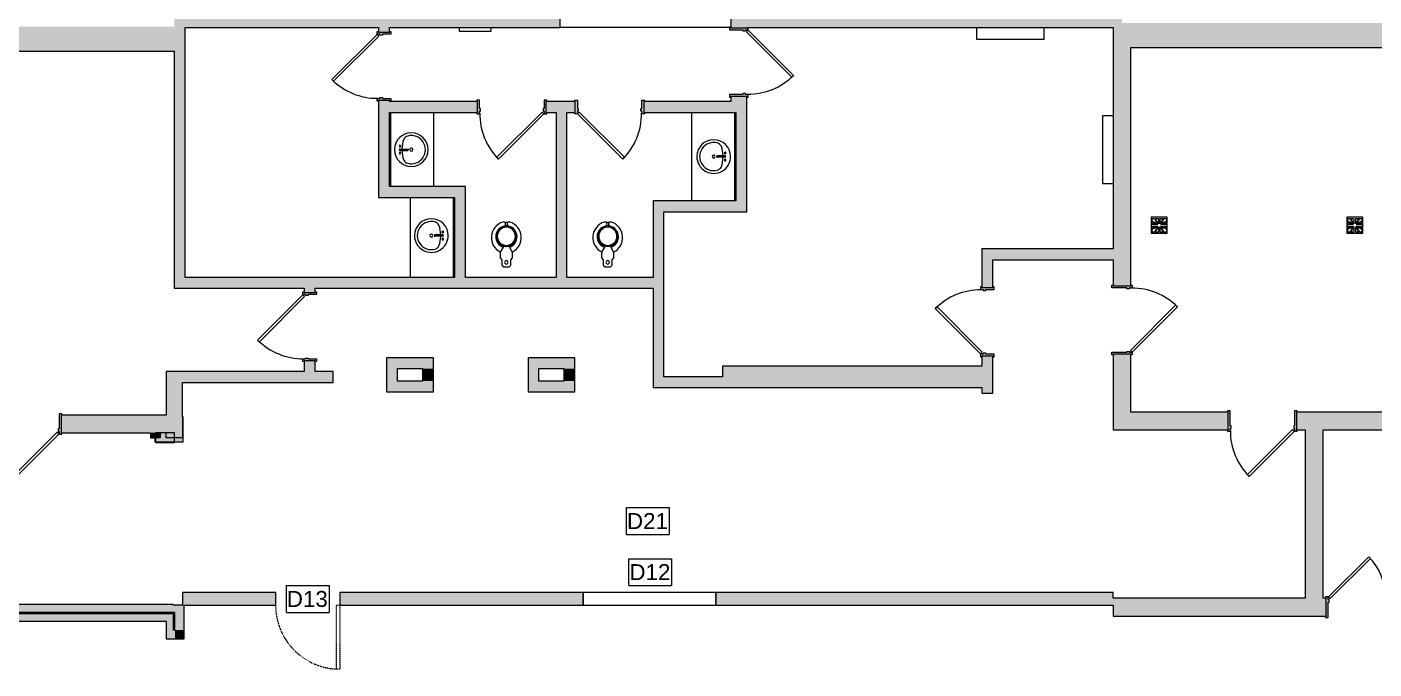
# Model space of a CAD drawing. Header units: inches. Extents: x 628 to 4524, y -721 to 887.
# Drawn here: x 2937 to 3695, y 75 to 437 of the extents above; entities that cross this region are included whole.
import ezdxf

# ---------------------------------------------------------------- set-up
doc = ezdxf.new("R2010")
doc.units = ezdxf.units.IN
doc.header["$MEASUREMENT"] = 0
doc.linetypes.add('Demolished', pattern=[0.1875, 0.125, -0.0625])
for name, color, linetype, lineweight in [('A-ANNO-KEYN', 231, 'Continuous', 9), ('A-DOOR', 31, 'Continuous', 13), ('A-WALL', 113, 'Continuous', 13), ('A-WALL-PATT', 111, 'Continuous', 13), ('I-WALL', 2, 'Continuous', 13), ('M-EQPM', 50, 'Continuous', 13), ('P-SANR-FIXT', 6, 'Demolished', 9), ('Q-CASE', 31, 'Continuous', 13)]:
    doc.layers.add(name, color=color, linetype=linetype, lineweight=lineweight)
doc.styles.add('Arial', font='arial.ttf', dxfattribs={"height": 9})

# ---------------------------------------------------------------- blocks, each defined once
blk = doc.blocks.new('Door - Single - Solid Door 36_ x 84_-7220995-FIRST FLOOR DEMOLITION')
at = {"layer": 'A-DOOR'}
h = blk.add_hatch(color=250, dxfattribs=at)
h.paths.add_polyline_path([(-15.26, 5.78), (-15.63, 5.78), (-15.63, 5.03), (-15.26, 5.03), (-15.26, -4.85), (-15.63, -4.85), (-15.63, -5.6), (-14.13, -5.6), (-14.13, 2.78), (-13.63, 2.78), (-13.63, 4.28), (-14.13, 4.28), (-14.13, 5.78)], flags=0)
h.paths.add_polyline_path([(22.12, 5.78), (22.12, 4.28), (21.62, 4.28), (21.62, 2.78), (22.12, 2.78), (22.12, -5.6), (23.62, -5.6), (23.62, -4.85), (23.24, -4.85), (23.24, 5.03), (23.62, 5.03), (23.62, 5.78), (23.24, 5.78)], flags=0)
at = {"layer": 'A-DOOR', "color": 8, "lineweight": 20}
for p, q in [((-14.01, 5.78), (11.45, 31.23)), ((11.45, 31.23), (12.42, 30.26)), ((12.42, 30.26), (-13.03, 4.8)), ((-15.63, 5.78), (-15.63, 5.03)), ((-14.13, 5.78), (-15.63, 5.78)), ((-14.13, 4.28), (-14.13, 5.78)), ((-13.63, 4.28), (-14.13, 4.28)), ((-14.13, -5.6), (-14.13, 2.78)), ((-14.13, 2.78), (-13.63, 2.78)), ((-13.03, 4.8), (-14.01, 5.78)), ((-13.63, 2.78), (-13.63, 4.28)), ((22.12, 4.28), (21.62, 4.28)), ((21.62, 4.28), (21.62, 2.78)), ((21.62, 2.78), (22.12, 2.78)), ((23.62, 5.78), (22.12, 5.78)), ((22.12, 5.78), (22.12, 4.28)), ((22.12, 2.78), (22.12, -5.6)), ((23.62, 5.03), (23.62, 5.78)), ((-15.63, -4.85), (-15.63, -5.6)), ((-15.63, -5.6), (-14.13, -5.6)), ((22.12, -5.6), (23.62, -5.6)), ((23.62, -5.6), (23.62, -4.85))]:
    blk.add_line(p, q, dxfattribs=at)
at = {"layer": 'A-DOOR', "lineweight": 9}
blk.add_arc((-14.01, 5.78), 36, 359.5, 45, dxfattribs=at)
blk = doc.blocks.new('Door - Single - Solid Door 36_ x 84_-7219896-FIRST FLOOR DEMOLITION')
at = {"layer": 'A-DOOR'}
h = blk.add_hatch(color=250, dxfattribs=at)
h.paths.add_polyline_path([(-15.63, 5.78), (-15.63, 5.03), (-15.26, 5.03), (-15.26, -4.85), (-15.63, -4.85), (-15.63, -5.6), (-14.13, -5.6), (-14.13, 2.78), (-13.63, 2.78), (-13.63, 4.28), (-14.13, 4.28), (-14.13, 5.78), (-15.26, 5.78)], flags=0)
h.paths.add_polyline_path([(22.12, 5.78), (22.12, 4.28), (21.62, 4.28), (21.62, 2.78), (22.12, 2.78), (22.12, -5.6), (23.62, -5.6), (23.62, -4.85), (23.24, -4.85), (23.24, 5.03), (23.62, 5.03), (23.62, 5.78), (23.24, 5.78)], flags=0)
at = {"layer": 'A-DOOR', "color": 8, "lineweight": 20}
for p, q in [((-14.01, 5.78), (11.45, 31.23)), ((11.45, 31.23), (12.42, 30.26)), ((12.42, 30.26), (-13.03, 4.8)), ((-15.63, 5.78), (-15.63, 5.03)), ((-14.13, 5.78), (-15.63, 5.78)), ((-14.13, 4.28), (-14.13, 5.78)), ((-13.63, 4.28), (-14.13, 4.28)), ((-14.13, -5.6), (-14.13, 2.78)), ((-14.13, 2.78), (-13.63, 2.78)), ((-13.03, 4.8), (-14.01, 5.78)), ((-13.63, 2.78), (-13.63, 4.28)), ((22.12, 4.28), (21.62, 4.28)), ((21.62, 4.28), (21.62, 2.78)), ((21.62, 2.78), (22.12, 2.78)), ((23.62, 5.78), (22.12, 5.78)), ((22.12, 5.78), (22.12, 4.28)), ((22.12, 2.78), (22.12, -5.6)), ((23.62, 5.03), (23.62, 5.78)), ((-15.63, -4.85), (-15.63, -5.6)), ((-15.63, -5.6), (-14.13, -5.6)), ((22.12, -5.6), (23.62, -5.6)), ((23.62, -5.6), (23.62, -4.85))]:
    blk.add_line(p, q, dxfattribs=at)
at = {"layer": 'A-DOOR', "lineweight": 9}
blk.add_arc((-14.01, 5.78), 36, 359.5, 45, dxfattribs=at)
blk = doc.blocks.new('Single-Flush - 36_ x 84_-6876899-FIRST FLOOR DEMOLITION')
at = {"layer": 'A-DOOR', "color": 10, "linetype": 'Demolished', "lineweight": 20}
for p, q in [((16, -3.5), (16, -39.51)), ((18, -3.5), (16, -3.5)), ((18, -3.5), (18, -39.51)), ((18, -39.51), (16, -39.51))]:
    blk.add_line(p, q, dxfattribs=at)
at = {"layer": 'A-DOOR', "color": 7, "linetype": 'Demolished', "lineweight": 9}
blk.add_arc((18, -3.5), 36.07, 180, 266.82115, dxfattribs=at)
blk = doc.blocks.new('Door - Single - Solid Door 36_ x 84_-7220487-FIRST FLOOR DEMOLITION')
at = {"layer": 'A-DOOR'}
h = blk.add_hatch(color=250, dxfattribs=at)
h.paths.add_polyline_path([(23.62, -3.9), (23.62, -3.15), (23.24, -3.15), (23.24, 2.97), (23.62, 2.97), (23.62, 3.72), (22.12, 3.72), (22.12, -0.9), (21.62, -0.9), (21.62, -2.4), (22.12, -2.4), (22.12, -3.9), (23.24, -3.9)], flags=0)
h.paths.add_polyline_path([(-13.63, -0.9), (-14.13, -0.9), (-14.13, 3.72), (-15.63, 3.72), (-15.63, 2.97), (-15.26, 2.97), (-15.26, -3.15), (-15.63, -3.15), (-15.63, -3.9), (-14.13, -3.9), (-14.13, -2.4), (-13.63, -2.4)], flags=0)
at = {"layer": 'A-DOOR', "color": 8, "lineweight": 20}
for p, q in [((-15.63, 3.72), (-14.13, 3.72)), ((-15.63, 2.97), (-15.63, 3.72)), ((-14.13, 3.72), (-14.13, -0.9)), ((22.12, 3.72), (23.62, 3.72)), ((22.12, -0.9), (22.12, 3.72)), ((23.62, 3.72), (23.62, 2.97)), ((-15.63, -3.9), (-15.63, -3.15)), ((-14.13, -3.9), (-15.63, -3.9)), ((-14.13, -0.9), (-13.63, -0.9)), ((-14.13, -2.4), (-14.13, -3.9)), ((-13.63, -2.4), (-14.13, -2.4)), ((-13.03, -2.93), (-14.01, -3.9)), ((-14.01, -3.9), (11.45, -29.36)), ((-13.63, -0.9), (-13.63, -2.4)), ((12.42, -28.38), (-13.03, -2.93)), ((21.62, -0.9), (22.12, -0.9)), ((21.62, -2.4), (21.62, -0.9)), ((22.12, -2.4), (21.62, -2.4)), ((22.12, -3.9), (22.12, -2.4)), ((23.62, -3.9), (22.12, -3.9)), ((23.62, -3.15), (23.62, -3.9)), ((11.45, -29.36), (12.42, -28.38))]:
    blk.add_line(p, q, dxfattribs=at)
at = {"layer": 'A-DOOR', "lineweight": 9}
blk.add_arc((-14.01, -3.9), 36, 315, 0.5, dxfattribs=at)
blk = doc.blocks.new('Door - Single - Solid Door 32_ x 84_-7220631-FIRST FLOOR DEMOLITION')
at = {"layer": 'A-DOOR'}
h = blk.add_hatch(color=250, dxfattribs=at)
h.paths.add_polyline_path([(21.62, -5.72), (21.62, -4.97), (21.24, -4.97), (21.24, 5.15), (21.62, 5.15), (21.62, 5.9), (20.12, 5.9), (20.12, 4.4), (19.62, 4.4), (19.62, 2.9), (20.12, 2.9), (20.12, -5.72), (21.24, -5.72)], flags=0)
h.paths.add_polyline_path([(-12.38, -5.72), (-12.13, -5.72), (-12.13, 2.9), (-11.63, 2.9), (-11.63, 4.4), (-12.13, 4.4), (-12.13, 5.9), (-13.63, 5.9), (-13.63, 5.15), (-13.26, 5.15), (-13.26, -4.97), (-13.63, -4.97), (-13.63, -5.72), (-13.26, -5.72)], flags=0)
at = {"layer": 'A-DOOR', "color": 8, "lineweight": 20}
for p, q in [((-12.01, 5.9), (10.62, 28.53)), ((11.59, 27.56), (-11.03, 4.93)), ((10.62, 28.53), (11.59, 27.56)), ((-13.63, 5.9), (-13.63, 5.15)), ((-12.13, 5.9), (-13.63, 5.9)), ((-12.13, 4.4), (-12.13, 5.9)), ((-11.63, 4.4), (-12.13, 4.4)), ((-12.13, -5.72), (-12.13, 2.9)), ((-12.13, 2.9), (-11.63, 2.9)), ((-11.03, 4.93), (-12.01, 5.9)), ((-11.63, 2.9), (-11.63, 4.4)), ((20.12, 4.4), (19.62, 4.4)), ((19.62, 4.4), (19.62, 2.9)), ((19.62, 2.9), (20.12, 2.9)), ((21.62, 5.9), (20.12, 5.9)), ((20.12, 5.9), (20.12, 4.4)), ((20.12, 2.9), (20.12, -5.72)), ((21.62, 5.15), (21.62, 5.9)), ((-13.63, -4.97), (-13.63, -5.72)), ((-13.63, -5.72), (-12.13, -5.72)), ((20.12, -5.72), (21.62, -5.72)), ((21.62, -5.72), (21.62, -4.97))]:
    blk.add_line(p, q, dxfattribs=at)
at = {"layer": 'A-DOOR', "lineweight": 9}
blk.add_arc((-12.01, 5.9), 32, 359.5, 45, dxfattribs=at)
blk = doc.blocks.new('Door - Single - Solid Door 36_ x 84_-7220078-FIRST FLOOR DEMOLITION')
at = {"layer": 'A-DOOR'}
h = blk.add_hatch(color=250, dxfattribs=at)
h.paths.add_polyline_path([(-15.63, 3.15), (-15.26, 3.15), (-15.26, -2.97), (-15.63, -2.97), (-15.63, -3.72), (-14.13, -3.72), (-14.13, 0.9), (-13.63, 0.9), (-13.63, 2.4), (-14.13, 2.4), (-14.13, 3.9), (-15.63, 3.9)], flags=0)
h.paths.add_polyline_path([(21.62, 2.4), (21.62, 0.9), (22.12, 0.9), (22.12, -3.72), (23.62, -3.72), (23.62, -2.97), (23.24, -2.97), (23.24, 3.15), (23.62, 3.15), (23.62, 3.9), (22.12, 3.9), (22.12, 2.4)], flags=0)
at = {"layer": 'A-DOOR', "color": 8, "lineweight": 20}
for p, q in [((-14.01, 3.9), (11.45, 29.36)), ((12.42, 28.38), (-13.03, 2.93)), ((11.45, 29.36), (12.42, 28.38)), ((-15.63, 3.9), (-15.63, 3.15)), ((-14.13, 3.9), (-15.63, 3.9)), ((-14.13, 2.4), (-14.13, 3.9)), ((-13.63, 2.4), (-14.13, 2.4)), ((-14.13, -3.72), (-14.13, 0.9)), ((-14.13, 0.9), (-13.63, 0.9)), ((-13.03, 2.93), (-14.01, 3.9)), ((-13.63, 0.9), (-13.63, 2.4)), ((22.12, 2.4), (21.62, 2.4)), ((21.62, 2.4), (21.62, 0.9)), ((21.62, 0.9), (22.12, 0.9)), ((23.62, 3.9), (22.12, 3.9)), ((22.12, 3.9), (22.12, 2.4)), ((22.12, 0.9), (22.12, -3.72)), ((23.62, 3.15), (23.62, 3.9)), ((-15.63, -2.97), (-15.63, -3.72)), ((-15.63, -3.72), (-14.13, -3.72)), ((22.12, -3.72), (23.62, -3.72)), ((23.62, -3.72), (23.62, -2.97))]:
    blk.add_line(p, q, dxfattribs=at)
at = {"layer": 'A-DOOR', "lineweight": 9}
blk.add_arc((-14.01, 3.9), 36, 359.5, 45, dxfattribs=at)
blk = doc.blocks.new('Door - Single - Solid Door 36_ x 84_-7220308-FIRST FLOOR DEMOLITION')
at = {"layer": 'A-DOOR'}
h = blk.add_hatch(color=250, dxfattribs=at)
h.paths.add_polyline_path([(23.62, 2.97), (23.62, 3.72), (22.12, 3.72), (22.12, -0.9), (21.62, -0.9), (21.62, -2.4), (22.12, -2.4), (22.12, -3.9), (23.62, -3.9), (23.62, -3.15), (23.24, -3.15), (23.24, 2.97)], flags=0)
h.paths.add_polyline_path([(-13.63, -2.4), (-13.63, -0.9), (-14.13, -0.9), (-14.13, 3.72), (-15.63, 3.72), (-15.63, 2.97), (-15.26, 2.97), (-15.26, -3.15), (-15.63, -3.15), (-15.63, -3.9), (-14.13, -3.9), (-14.13, -2.4)], flags=0)
at = {"layer": 'A-DOOR', "color": 8, "lineweight": 20}
for p, q in [((-15.63, 3.72), (-14.13, 3.72)), ((-15.63, 2.97), (-15.63, 3.72)), ((-14.13, 3.72), (-14.13, -0.9)), ((22.12, 3.72), (23.62, 3.72)), ((22.12, -0.9), (22.12, 3.72)), ((23.62, 3.72), (23.62, 2.97)), ((-15.63, -3.9), (-15.63, -3.15)), ((-14.13, -3.9), (-15.63, -3.9)), ((-14.13, -0.9), (-13.63, -0.9)), ((-14.13, -2.4), (-14.13, -3.9)), ((-13.63, -2.4), (-14.13, -2.4)), ((-13.03, -2.93), (-14.01, -3.9)), ((-14.01, -3.9), (11.45, -29.36)), ((-13.63, -0.9), (-13.63, -2.4)), ((12.42, -28.38), (-13.03, -2.93)), ((21.62, -0.9), (22.12, -0.9)), ((21.62, -2.4), (21.62, -0.9)), ((22.12, -2.4), (21.62, -2.4)), ((22.12, -3.9), (22.12, -2.4)), ((23.62, -3.9), (22.12, -3.9)), ((23.62, -3.15), (23.62, -3.9)), ((11.45, -29.36), (12.42, -28.38))]:
    blk.add_line(p, q, dxfattribs=at)
at = {"layer": 'A-DOOR', "lineweight": 9}
blk.add_arc((-14.01, -3.9), 36, 315, 0.5, dxfattribs=at)
blk = doc.blocks.new('Water Closet - Flush Valve - Floor Mounted - Private - Flushing Greater than 1_6 gpf-V7-FIRST FLOOR DEMOLITION')
at = {"layer": 'P-SANR-FIXT', "linetype": 'Continuous'}
for p, q in [((-2.5, -4), (-3.5, -5)), ((-3.5, -5), (-3.5, -8.38)), ((-1.5, 0), (-2.5, -1)), ((-2.5, -1), (-2.5, -4)), ((1.5, 0), (-1.5, 0)), ((2.5, -1), (1.5, 0)), ((2.5, -4), (2.5, -1)), ((3.5, -5), (2.5, -4)), ((3.5, -8.38), (3.5, -5)), ((-1.69, -11.06), (-3.25, -8.22)), ((3.25, -8.22), (1.69, -11.06))]:
    blk.add_line(p, q, dxfattribs=at)
at = {"layer": 'P-SANR-FIXT', "linetype": 'Continuous', "flags": 128}
for points in [[(-4.38, -12.79), (-4.22, -12.64), (-4.03, -12.48), (-3.84, -12.32), (-3.64, -12.17), (-3.43, -12.03), (-3.22, -11.89), (-3.01, -11.77), (-2.78, -11.65), (-2.56, -11.55), (-2.33, -11.45), (-2.09, -11.36), (-2, -11.33)], [(2, -11.33), (2.24, -11.41), (2.47, -11.51), (2.69, -11.61), (2.92, -11.72), (3.14, -11.84), (3.35, -11.97), (3.56, -12.11), (3.76, -12.26), (3.96, -12.41), (4.15, -12.57), (4.33, -12.74), (4.38, -12.8)], [(-0.2, -23.5), (-0.25, -23.5), (-0.5, -23.48), (-0.56, -23.47)], [(0.56, -23.47), (0.35, -23.49), (0.1, -23.5)]]:
    blk.add_lwpolyline(points, dxfattribs=at)
at = {"layer": 'P-SANR-FIXT', "linetype": 'Continuous'}
for centre, radius, start, end in [((0, -2.5), 1, 360, 180), ((0, -2.5), 1, 180, 360), ((0.74, -16.45), 9.14, 115.8609, 252.57414), ((0.1, -16.91), 6.11, 106.96329, 257.03671), ((0, -17.25), 5.75, 0, 180), ((0, -17.19), 5.13, 90, 270), ((0, -17.25), 5.75, 146.59153, 151.90112), ((0, -17.25), 5.75, 132.2685, 137.75398), ((0, -17.25), 5.75, 118.11894, 123.43346), ((0, -17.25), 5.75, 104.04286, 108.5788), ((0, -17.19), 5.12, 270, 90), ((-0.1, -16.91), 6.11, 282.96329, 73.03671), ((0, -17.25), 5.75, 71.4212, 75.95714), ((-0.74, -16.45), 9.14, 287.42586, 64.1391), ((0, -17.25), 5.75, 56.56654, 61.88106), ((0, -17.25), 5.75, 42.24602, 47.7315), ((0, -17.25), 5.75, 28.09888, 33.40847), ((0, -17.25), 5.75, 180, 238.35838), ((0, -17.25), 5.75, 161.44192, 165.97071), ((0, -17.25), 5.75, 240.61494, 251.15914), ((0, -17.25), 5.75, 288.84086, 299.38506), ((0, -17.25), 5.75, 301.64162, 0), ((0, -17.25), 5.75, 14.02929, 18.55808), ((-1.64, -24.02), 1.21, 252.57414, 72.57414), ((0, -17.25), 5.75, 255.85513, 284.14487), ((0, -17.25), 7.75, 263.5978, 276.4022), ((1.64, -24.02), 1.21, 107.42586, 287.42586)]:
    blk.add_arc(centre, radius, start, end, dxfattribs=at)
blk = doc.blocks.new('Sink Vanity-Round - 19_ x 19_-6857339-FIRST FLOOR DEMOLITION')
at = {"layer": 'P-SANR-FIXT', "linetype": 'Continuous'}
for p, q in [((3.43, 9.73), (3.43, 5.36)), ((4.18, 9.73), (4.18, 5.36))]:
    blk.add_line(p, q, dxfattribs=at)
for centre, radius, start, end in [((3.81, 3.35), 9.5, 90, 270), ((0.05, 4.11), 4.12, 120.79274, 162.19039), ((3.81, -9.17), 17.81, 91.20673, 109.20864), ((1.81, 9.73), 0.5, 360, 180), ((1.81, 9.73), 0.5, 180, 360), ((3.81, 9.73), 0.375, 360, 180), ((3.81, 3.35), 9.5, 270, 90), ((3.81, -9.17), 17.81, 70.79136, 88.79327), ((5.81, 9.73), 0.5, 360, 180), ((5.81, 9.73), 0.5, 180, 360), ((7.56, 4.11), 4.12, 17.80961, 59.20726), ((3.81, 3.35), 7.93, 165.30711, 14.69289), ((3.81, 3.35), 0.813, 360, 180), ((3.81, 3.35), 0.813, 180, 360), ((3.81, 5.36), 0.375, 180, 360)]:
    blk.add_arc(centre, radius, start, end, dxfattribs=at)
blk = doc.blocks.new('Door - Single - Solid Door 36_ x 84_-7220982-FIRST FLOOR DEMOLITION')
at = {"layer": 'A-DOOR'}
h = blk.add_hatch(color=250, dxfattribs=at)
h.paths.add_polyline_path([(23.62, 5.4), (22.12, 5.4), (22.12, 3.9), (21.62, 3.9), (21.62, 2.4), (22.12, 2.4), (22.12, -5.22), (23.62, -5.22), (23.62, -4.47), (23.24, -4.47), (23.24, 4.65), (23.62, 4.65)], flags=0)
h.paths.add_polyline_path([(-13.63, 3.9), (-14.13, 3.9), (-14.13, 5.4), (-15.47, 5.4), (-15.47, 4.65), (-15.26, 4.65), (-15.26, -4.47), (-15.63, -4.47), (-15.63, -5.22), (-14.13, -5.22), (-14.13, 2.4), (-13.63, 2.4)], flags=0)
at = {"layer": 'A-DOOR', "color": 8, "lineweight": 20}
for p, q in [((-14.01, 5.4), (11.45, 30.86)), ((11.45, 30.86), (12.42, 29.88)), ((12.42, 29.88), (-13.03, 4.43)), ((-14.13, 5.4), (-15.47, 5.4)), ((-14.13, 3.9), (-14.13, 5.4)), ((-13.63, 3.9), (-14.13, 3.9)), ((-14.13, -5.22), (-14.13, 2.4)), ((-14.13, 2.4), (-13.63, 2.4)), ((-13.03, 4.43), (-14.01, 5.4)), ((-13.63, 2.4), (-13.63, 3.9)), ((22.12, 3.9), (21.62, 3.9)), ((21.62, 3.9), (21.62, 2.4)), ((21.62, 2.4), (22.12, 2.4)), ((23.62, 5.4), (22.12, 5.4)), ((22.12, 5.4), (22.12, 3.9)), ((22.12, 2.4), (22.12, -5.22)), ((23.62, 4.65), (23.62, 5.4)), ((-15.63, -4.47), (-15.63, -5.22)), ((-15.63, -5.22), (-14.13, -5.22)), ((22.12, -5.22), (23.62, -5.22)), ((23.62, -5.22), (23.62, -4.47))]:
    blk.add_line(p, q, dxfattribs=at)
at = {"layer": 'A-DOOR', "lineweight": 9}
blk.add_arc((-14.01, 5.4), 36, 359.5, 45, dxfattribs=at)
blk = doc.blocks.new('Door - Single - Solid Door 36_ x 84_-7221003-FIRST FLOOR DEMOLITION')
at = {"layer": 'A-DOOR'}
h = blk.add_hatch(color=250, dxfattribs=at)
h.paths.add_polyline_path([(-15.63, 4.85), (-15.26, 4.85), (-15.26, -5.03), (-15.63, -5.03), (-15.63, -5.78), (-14.13, -5.78), (-14.13, -4.28), (-13.63, -4.28), (-13.63, -2.78), (-14.13, -2.78), (-14.13, 5.6), (-15.63, 5.6)], flags=0)
h.paths.add_polyline_path([(21.62, -2.78), (21.62, -4.28), (22.12, -4.28), (22.13, -5.78), (23.62, -5.78), (23.62, -5.03), (23.24, -5.03), (23.24, 4.85), (23.62, 4.85), (23.62, 5.6), (22.12, 5.6), (22.12, -2.78)], flags=0)
at = {"layer": 'A-DOOR', "color": 8, "lineweight": 20}
for p, q in [((-15.63, 5.6), (-14.13, 5.6)), ((-15.63, 4.85), (-15.63, 5.6)), ((-14.13, 5.6), (-14.13, -2.78)), ((22.12, 5.6), (23.62, 5.6)), ((22.12, -2.78), (22.12, 5.6)), ((23.62, 5.6), (23.62, 4.85)), ((-15.63, -5.78), (-15.63, -5.03)), ((-14.13, -5.78), (-15.63, -5.78)), ((-14.13, -2.78), (-13.63, -2.78)), ((-14.13, -4.28), (-14.13, -5.78)), ((-13.63, -4.28), (-14.13, -4.28)), ((-13.03, -4.8), (-14.01, -5.78)), ((-14.01, -5.78), (11.45, -31.23)), ((-13.63, -2.78), (-13.63, -4.28)), ((12.42, -30.26), (-13.03, -4.8)), ((21.62, -2.78), (22.12, -2.78)), ((21.62, -4.28), (21.62, -2.78)), ((22.12, -4.28), (21.62, -4.28)), ((22.12, -5.78), (22.12, -4.28)), ((23.62, -5.78), (22.12, -5.78)), ((23.62, -5.03), (23.62, -5.78)), ((11.45, -31.23), (12.42, -30.26))]:
    blk.add_line(p, q, dxfattribs=at)
at = {"layer": 'A-DOOR', "lineweight": 9}
blk.add_arc((-14.01, -5.78), 36, 315, 0.5, dxfattribs=at)
blk = doc.blocks.new('Floor Drain 9L x 9W - Floor Drain 9L x 9W-V14-FIRST FLOOR DEMOLITION')
at = {"layer": 'P-SANR-FIXT', "linetype": 'Continuous'}
for p, q in [((4.5, 4.5), (-4.5, 4.5)), ((-4.5, 4.5), (-4.5, -4.5)), ((-4, 2.21), (-4, 3.83)), ((-4, 3.83), (-2.75, 3.83)), ((-0.99, 0.8), (-4, 2.21)), ((-4, 1.63), (-0.91, 0.5)), ((-4, 0.5), (-4, 1.63)), ((-0.91, 0.5), (-4, 0.5)), ((-2.75, 3.83), (-0.99, 0.8)), ((-0.5, 0.83), (-2.25, 3.83)), ((-2.25, 3.83), (-0.5, 3.83)), ((-0.5, 3.83), (-0.5, 0.83)), ((0.5, 3.83), (2.25, 3.83)), ((2.25, 3.83), (0.5, 0.83)), ((0.5, 0.83), (0.5, 3.83)), ((0.91, 0.5), (4, 1.63)), ((4, 0.5), (0.91, 0.5)), ((0.99, 0.8), (2.75, 3.83)), ((4, 2.21), (0.99, 0.8)), ((2.75, 3.83), (4, 3.83)), ((4, 3.83), (4, 2.21)), ((4, 1.63), (4, 0.5)), ((4.5, -4.5), (4.5, 4.5)), ((-4.5, -4.5), (4.5, -4.5)), ((-4, -1.63), (-4, -0.5)), ((-4, -0.5), (-0.91, -0.5)), ((-0.91, -0.5), (-4, -1.63)), ((-4, -2.21), (-0.99, -0.8)), ((-4, -3.83), (-4, -2.21)), ((-2.75, -3.83), (-4, -3.83)), ((-0.99, -0.8), (-2.75, -3.83)), ((-2.25, -3.83), (-0.5, -0.83)), ((-0.5, -3.83), (-2.25, -3.83)), ((-0.5, -0.83), (-0.5, -3.83)), ((0.5, -3.83), (0.5, -0.83)), ((0.5, -0.83), (2.25, -3.83)), ((2.25, -3.83), (0.5, -3.83)), ((4, -1.63), (0.91, -0.5)), ((0.91, -0.5), (4, -0.5)), ((2.75, -3.83), (0.99, -0.8)), ((0.99, -0.8), (4, -2.21)), ((4, -3.83), (2.75, -3.83)), ((4, -0.5), (4, -1.63)), ((4, -2.21), (4, -3.83))]:
    blk.add_line(p, q, dxfattribs=at)
blk = doc.blocks.new('Heater 38W x 6_5D x 16H - Heater 38W x 6_5D x 16H-V24-FIRST FLOOR DEMOLITION')
at = {"layer": 'M-EQPM', "lineweight": 9}
for p, q in [((19, 3.25), (-19, 3.25)), ((-19, 3.25), (-19, -2.8125)), ((19, -2.8125), (19, 3.25))]:
    blk.add_line(p, q, dxfattribs=at)
blk = doc.blocks.new('Heater 38W x 6_5D x 16H - Heater 38W x 6_5D x 16H-V20-FIRST FLOOR DEMOLITION')
at = {"layer": 'M-EQPM', "lineweight": 9}
for p, q in [((19, 3.25), (-19, 3.25)), ((-19, 3.25), (-19, -3.25)), ((19, -3.25), (19, 3.25)), ((-19, -3.25), (19, -3.25))]:
    blk.add_line(p, q, dxfattribs=at)
blk = doc.blocks.new('C-Counter Top - ADJ HEIGHT-6965290-FIRST FLOOR DEMOLITION')
at = {"layer": 'Q-CASE', "lineweight": 9}
for p, q in [((-47.26, -0.75), (2.49, -0.75)), ((-47.26, -25), (2.49, -25))]:
    blk.add_line(p, q, dxfattribs=at)
blk = doc.blocks.new('C-Counter Top - ADJ HEIGHT-6965923-FIRST FLOOR DEMOLITION')
at = {"layer": 'Q-CASE', "lineweight": 9}
for p, q in [((-47.26, -0.75), (-5.56, -0.75)), ((-47.26, -25), (-5.56, -25))]:
    blk.add_line(p, q, dxfattribs=at)
blk = doc.blocks.new('C-Counter Top - ADJ HEIGHT-6966129-FIRST FLOOR DEMOLITION')
at = {"layer": 'Q-CASE', "lineweight": 9}
for p, q in [((-47.26, -0.75), (-2.24, -0.75)), ((-47.26, -25), (-2.24, -25))]:
    blk.add_line(p, q, dxfattribs=at)
blk = doc.blocks.new('Breaker Box - Breaker Box-6967056-FIRST FLOOR DEMOLITION')
at = {"layer": 'M-EQPM', "lineweight": 9}
for p, q in [((-31.5, 4.75), (-31.5, 2.75)), ((-13.5, 4.75), (-31.5, 4.75)), ((-31.5, 2.75), (-13.5, 2.75)), ((-13.5, 2.75), (-13.5, 4.75))]:
    blk.add_line(p, q, dxfattribs=at)
blk = doc.blocks.new('Keynote Tag - Keynote Number - Boxed-135510-FIRST FLOOR DEMOLITION')
at = {"layer": 'A-ANNO-KEYN'}
for p, q in [((-0.125, -0.0792), (-0.125, 0.0781)), ((-0.125, 0.0781), (0.125, 0.0781)), ((0.125, 0.0781), (0.125, -0.0792)), ((-0.125, -0.0792), (0.125, -0.0792))]:
    blk.add_line(p, q, dxfattribs=at)

msp = doc.modelspace()

# ---------------------------------------------------------------- hatches: boundary and pattern name
at = {"layer": 'A-WALL'}
msp.add_hatch(color=250, dxfattribs=at).paths.add_polyline_path([(3009.07, 203.35), (3025.07, 203.35), (3025.07, 217.35), (3024.66, 217.35), (3024.66, 205.67), (3015.54, 205.67), (3015.54, 208.48), (3012.16, 208.48), (3012.16, 205.67), (3009.07, 205.67)], flags=0)
at = {"layer": 'A-WALL-PATT', "lineweight": 9}
for points in [[(3236.98, 436.5), (3236.98, 450.38), (3020.02, 450.38), (3020.02, 436.5), (3188.27, 436.5)], [(3548.14, 436.5), (3553.07, 436.5), (3553.07, 450.38), (3332.98, 450.38), (3332.98, 436.5), (3462.52, 436.5)], [(2504.86, 423.21), (3020.02, 423.21), (3020.02, 437.09), (2504.86, 437.09), (2504.86, 425.32)], [(3026.15, 289.75), (3026.15, 436.5), (3020.02, 436.5), (3020.02, 289.75)], [(4046.3, 425.25), (4046.3, 439.13), (3553.07, 439.13), (3553.07, 425.25), (4011.01, 425.25)], [(3234.79, 295.87), (3240.91, 295.87), (3240.91, 388.73), (3234.79, 388.73), (3234.79, 296.96)], [(3342.02, 332.85), (3342.02, 388.73), (3335.9, 388.73), (3335.9, 332.85)], [(3177.73, 340.9), (3177.73, 347.02), (3134.9, 347.02), (3134.9, 340.9)], [(3177.73, 295.87), (3183.85, 295.87), (3183.85, 347.02), (3177.73, 347.02), (3177.73, 322.63)], [(3335.9, 332.85), (3335.9, 338.98), (3289.3, 338.98), (3289.3, 332.85), (3295.43, 332.85)], [(3295.43, 295.87), (3295.43, 332.85), (3289.3, 332.85), (3289.3, 295.87)], [(3548.14, 305.81), (3548.14, 311.93), (3474.26, 311.93), (3474.26, 305.81), (3480.39, 305.81)], [(3295.43, 289.75), (3295.43, 295.87), (3026.15, 295.87), (3026.15, 289.75), (3289.3, 289.75)], [(3295.43, 239.97), (3295.43, 289.75), (3289.3, 289.75), (3289.3, 239.97)], [(3159.62, 244.58), (3165.74, 244.58), (3165.74, 250.71), (3139.47, 250.71), (3139.47, 244.58), (3145.6, 244.58)], [(3239.14, 244.58), (3245.27, 244.58), (3245.27, 250.71), (3219, 250.71), (3219, 244.58), (3225.12, 244.58)], [(3024.66, 205.67), (3024.66, 242.98), (3015.54, 242.98), (3015.54, 205.67)], [(3096.86, 236.81), (3109.42, 236.81), (3109.42, 242.93), (3024.66, 242.93), (3024.66, 236.81)], [(3145.6, 231.46), (3145.6, 244.58), (3139.47, 244.58), (3139.47, 231.46)], [(3165.74, 237.58), (3165.74, 244.58), (3159.62, 244.58), (3159.62, 237.58)], [(3225.12, 231.46), (3225.12, 244.58), (3219, 244.58), (3219, 231.46)], [(3245.27, 237.58), (3245.27, 244.58), (3239.14, 244.58), (3239.14, 237.58)], [(3462.52, 234.01), (3474.26, 234.01), (3474.26, 246.01), (3328.41, 246.01), (3328.41, 234.01)], [(3165.74, 231.46), (3165.74, 237.58), (3145.6, 237.58), (3145.6, 231.46)], [(3245.27, 231.46), (3245.27, 237.58), (3225.12, 237.58), (3225.12, 231.46)], [(3328.41, 233.85), (3328.41, 239.97), (3289.3, 239.97), (3289.3, 233.85)], [(3012.16, 205.67), (3012.16, 208.48), (3006.66, 208.48), (3006.66, 205.67)], [(3020.1, 202.92), (3020.1, 208.42), (3009.41, 208.42), (3009.41, 202.92)], [(3666.27, 115.31), (3666.27, 210.12), (3656.14, 210.12), (3656.14, 115.31)], [(2272.64, 106.74), (3019.4, 106.74), (3019.4, 111.74), (2272.64, 111.74)], [(3015.49, 102.49), (3015.49, 107.37), (2788.74, 107.37), (2788.74, 102.49), (2914.03, 102.49)], [(3015.49, 92.49), (3020.36, 92.49), (3020.36, 107.37), (3015.49, 107.37), (3015.49, 102.49)], [(3025.52, 97.49), (3025.52, 111.45), (3019.4, 111.45), (3019.4, 97.49), (3020.36, 97.49)], [(3025.52, 92.49), (3025.52, 97.49), (3020.36, 97.49), (3020.36, 92.49)]]:
    msp.add_hatch(color=7, dxfattribs=at).paths.add_polyline_path(points, flags=0)
h = msp.add_hatch(color=7, dxfattribs=at)
h.paths.add_polyline_path([(3141.02, 347.02), (3141.02, 395.44), (3134.9, 395.44), (3134.9, 347.02)], flags=0)
h.paths.add_polyline_path([(3134.9, 433.94), (3141.02, 433.94), (3141.02, 436.5), (3134.9, 436.5)], flags=0)
h = msp.add_hatch(color=7, dxfattribs=at)
h.paths.add_polyline_path([(3332.98, 394.85), (3342.11, 394.85), (3342.11, 397.79), (3332.98, 397.79)], flags=0)
h.paths.add_polyline_path([(3342.11, 436.29), (3342.11, 436.5), (3332.98, 436.5), (3332.98, 436.29)], flags=0)
h = msp.add_hatch(color=7, dxfattribs=at)
h.paths.add_polyline_path([(3558.01, 210.12), (3558.01, 252.62), (3548.14, 252.62), (3548.14, 210.12)], flags=0)
h.paths.add_polyline_path([(3548.14, 291.12), (3558.01, 291.12), (3558.01, 425.25), (3553.07, 425.25), (3553.07, 436.5), (3548.14, 436.5), (3548.14, 305.81)], flags=0)
h = msp.add_hatch(color=7, dxfattribs=at)
h.paths.add_polyline_path([(3335.9, 388.73), (3342.02, 388.73), (3342.02, 394.85), (3284.1, 394.85), (3284.1, 388.73)], flags=0)
h.paths.add_polyline_path([(3245.6, 388.73), (3245.6, 394.85), (3229.1, 394.85), (3229.1, 388.73), (3240.91, 388.73)], flags=0)
h.paths.add_polyline_path([(3188.27, 388.73), (3190.6, 388.73), (3190.6, 394.85), (3141.02, 394.85), (3141.02, 388.73)], flags=0)
h = msp.add_hatch(color=7, dxfattribs=at)
h.paths.add_polyline_path([(3474.26, 230.81), (3480.39, 230.81), (3480.39, 251.62), (3474.26, 251.62), (3474.26, 234.01)], flags=0)
h.paths.add_polyline_path([(3480.39, 290.12), (3480.39, 305.81), (3474.26, 305.81), (3474.26, 290.12)], flags=0)
h = msp.add_hatch(color=7, dxfattribs=at)
h.paths.add_polyline_path([(3093.13, 242.93), (3099.26, 242.93), (3099.26, 248.84), (3093.13, 248.84)], flags=0)
h.paths.add_polyline_path([(3099.26, 287.34), (3099.26, 289.75), (3093.13, 289.75), (3093.13, 287.34), (3096.86, 287.34)], flags=0)
h = msp.add_hatch(color=7, dxfattribs=at)
h.paths.add_polyline_path([(4071.35, 210.12), (4071.35, 219.99), (3651.27, 219.99), (3651.27, 210.12), (4056.72, 210.12)], flags=0)
h.paths.add_polyline_path([(3612.77, 210.12), (3612.77, 219.99), (3558.01, 219.99), (3558.01, 210.12)], flags=0)
h = msp.add_hatch(color=7, dxfattribs=at)
h.paths.add_polyline_path([(3012.16, 208.48), (3015.54, 208.48), (3015.54, 218.36), (2956.41, 218.36), (2956.41, 208.48), (3006.66, 208.48)], flags=0)
h.paths.add_polyline_path([(2914.03, 208.48), (2917.91, 208.48), (2917.91, 218.36), (2219.78, 218.36), (2219.78, 208.48), (2731.2, 208.48)], flags=0)
h = msp.add_hatch(color=7, dxfattribs=at)
h.paths.add_polyline_path([(3548.08, 111.45), (3548.08, 118.45), (3324.57, 118.45), (3324.57, 111.45), (3462.52, 111.45)], flags=0)
h.paths.add_polyline_path([(3249.94, 111.45), (3249.94, 118.45), (3113.11, 118.45), (3113.11, 111.45)], flags=0)
h.paths.add_polyline_path([(3077.11, 111.45), (3077.11, 118.45), (3024.64, 118.45), (3024.64, 111.45), (3025.52, 111.45)], flags=0)
h = msp.add_hatch(color=7, dxfattribs=at)
h.paths.add_polyline_path([(4354.14, 105.19), (4354.14, 115.31), (4342.38, 115.31), (4342.38, 105.19)], flags=0)
h.paths.add_polyline_path([(4307.88, 105.19), (4307.88, 115.31), (4284.43, 115.31), (4284.43, 105.19), (4285.26, 105.19)], flags=0)
h.paths.add_polyline_path([(4245.93, 105.19), (4245.93, 115.31), (4191.49, 115.31), (4191.49, 105.19), (4193.84, 105.19)], flags=0)
h.paths.add_polyline_path([(4152.99, 105.19), (4152.99, 115.31), (4127.01, 115.31), (4127.01, 111.31), (4111.4, 111.31), (4111.4, 115.31), (4012.83, 115.31), (4012.83, 105.19), (4102.43, 105.19)], flags=0)
h.paths.add_polyline_path([(3978.33, 105.19), (3978.33, 115.31), (3912.83, 115.31), (3912.83, 105.19)], flags=0)
h.paths.add_polyline_path([(3878.33, 105.19), (3878.33, 115.31), (3702.46, 115.31), (3702.46, 105.19), (3828.18, 105.19)], flags=0)
h.paths.add_polyline_path([(3645.35, 105.19), (3667.96, 105.19), (3667.96, 115.31), (3548.08, 115.31), (3548.08, 105.19)], flags=0)

# ---------------------------------------------------------------- linework, layer by layer
at = {"layer": 'A-WALL', "color": 8, "lineweight": 20}
for p, q in [((3236.98, 436.5), (3236.98, 450.38)), ((3332.98, 450.38), (3332.98, 436.5)), ((3026.15, 436.5), (3134.9, 436.5)), ((3141.02, 436.5), (3236.98, 436.5)), ((3342.11, 436.5), (3548.14, 436.5)), ((3548.14, 436.5), (3548.14, 311.93)), ((3558.01, 425.25), (4060.17, 425.25)), ((3558.01, 291.12), (3558.01, 425.25)), ((2490.98, 423.21), (3020.02, 423.21)), ((3548.14, 305.81), (3548.14, 291.12)), ((3548.14, 291.12), (3558.01, 291.12)), ((3558.01, 252.62), (3548.14, 252.62)), ((3548.14, 252.62), (3548.14, 210.12)), ((3558.01, 219.99), (3558.01, 252.62)), ((3474.26, 246.01), (3328.41, 246.01)), ((3328.41, 246.01), (3328.41, 239.97)), ((3328.41, 234.01), (3474.26, 234.01)), ((3612.77, 219.99), (3558.01, 219.99)), ((3612.77, 210.12), (3612.77, 219.99)), ((4074.16, 219.99), (3651.27, 219.99)), ((3651.27, 219.99), (3651.27, 210.12)), ((3015.54, 218.36), (2956.41, 218.36)), ((2956.41, 218.36), (2956.41, 208.48)), ((3025.07, 217.35), (3024.66, 217.35)), ((3025.07, 203.35), (3025.07, 217.35)), ((2956.41, 208.48), (3006.66, 208.48)), ((3009.07, 205.67), (3009.07, 203.35)), ((3548.14, 210.12), (3612.77, 210.12)), ((3651.27, 210.12), (3656.14, 210.12)), ((3666.27, 210.12), (4071.35, 210.12)), ((3009.07, 203.35), (3025.07, 203.35))]:
    msp.add_line(p, q, dxfattribs=at)
at = {"layer": 'A-WALL', "lineweight": 9}
for p, q in [((3332.23, 436.5), (3236.98, 436.5)), ((3024.66, 217.35), (3024.66, 205.67)), ((3012.16, 205.67), (3009.07, 205.67)), ((3015.54, 208.48), (3012.16, 208.48)), ((3012.16, 208.48), (3012.16, 205.67)), ((3015.54, 205.67), (3015.54, 208.48)), ((3024.66, 205.67), (3015.54, 205.67))]:
    msp.add_line(p, q, dxfattribs=at)
at = {"layer": 'I-WALL', "color": 8, "lineweight": 20}
for p, q in [((3026.15, 295.87), (3026.15, 436.5)), ((3134.9, 436.5), (3134.9, 433.94)), ((3134.9, 433.94), (3141.02, 433.94)), ((3141.02, 433.94), (3141.02, 436.5)), ((3332.98, 436.5), (3332.98, 436.29)), ((3332.98, 436.29), (3342.11, 436.29)), ((3342.11, 436.29), (3342.11, 436.5)), ((3020.02, 423.21), (3020.02, 289.75)), ((3141.02, 395.44), (3134.9, 395.44)), ((3134.9, 395.44), (3134.9, 340.9)), ((3141.02, 394.85), (3141.02, 395.44)), ((3190.6, 394.85), (3141.02, 394.85)), ((3190.6, 388.73), (3190.6, 394.85)), ((3245.6, 394.85), (3229.1, 394.85)), ((3229.1, 394.85), (3229.1, 388.73)), ((3245.6, 388.73), (3245.6, 394.85)), ((3332.98, 394.85), (3284.1, 394.85)), ((3284.1, 394.85), (3284.1, 388.73)), ((3332.98, 397.79), (3332.98, 394.85)), ((3342.11, 397.79), (3332.98, 397.79)), ((3342.02, 332.85), (3342.02, 394.85)), ((3342.02, 394.85), (3342.11, 394.85)), ((3342.11, 394.85), (3342.11, 397.79)), ((3141.02, 347.02), (3141.02, 388.73)), ((3141.02, 388.73), (3190.6, 388.73)), ((3229.1, 388.73), (3234.79, 388.73)), ((3234.79, 388.73), (3234.79, 295.87)), ((3240.91, 388.73), (3245.6, 388.73)), ((3240.91, 295.87), (3240.91, 388.73)), ((3284.1, 388.73), (3335.9, 388.73)), ((3335.9, 388.73), (3335.9, 338.98)), ((3183.85, 347.02), (3141.02, 347.02)), ((3183.85, 295.87), (3183.85, 347.02)), ((3134.9, 340.9), (3177.73, 340.9)), ((3177.73, 340.9), (3177.73, 295.87)), ((3335.9, 338.98), (3289.3, 338.98)), ((3289.3, 338.98), (3289.3, 295.87)), ((3295.43, 332.85), (3342.02, 332.85)), ((3295.43, 239.97), (3295.43, 332.85)), ((3548.14, 311.93), (3474.26, 311.93)), ((3474.26, 311.93), (3474.26, 290.12)), ((3480.39, 305.81), (3548.14, 305.81)), ((3480.39, 290.12), (3480.39, 305.81)), ((3177.73, 295.87), (3026.15, 295.87)), ((3234.79, 295.87), (3183.85, 295.87)), ((3289.3, 295.87), (3240.91, 295.87)), ((3020.02, 289.75), (3093.13, 289.75)), ((3093.13, 289.75), (3093.13, 287.34)), ((3099.26, 289.75), (3289.3, 289.75)), ((3099.26, 287.34), (3099.26, 289.75)), ((3289.3, 289.75), (3289.3, 233.85)), ((3474.26, 290.12), (3480.39, 290.12)), ((3093.13, 287.34), (3099.26, 287.34)), ((3165.74, 250.71), (3139.47, 250.71)), ((3139.47, 250.71), (3139.47, 231.46)), ((3165.74, 231.46), (3165.74, 250.71)), ((3245.27, 250.71), (3219, 250.71)), ((3219, 250.71), (3219, 231.46)), ((3245.27, 231.46), (3245.27, 250.71)), ((3474.26, 251.62), (3474.26, 246.01)), ((3480.39, 251.62), (3474.26, 251.62)), ((3480.39, 230.81), (3480.39, 251.62)), ((3024.66, 242.98), (3015.54, 242.98)), ((3015.54, 242.98), (3015.54, 218.36)), ((3024.66, 242.93), (3024.66, 242.98)), ((3093.13, 242.93), (3024.66, 242.93)), ((3099.26, 248.84), (3093.13, 248.84)), ((3093.13, 248.84), (3093.13, 242.93)), ((3099.26, 242.93), (3099.26, 248.84)), ((3109.42, 242.93), (3099.26, 242.93)), ((3109.42, 236.81), (3109.42, 242.93)), ((3145.6, 244.58), (3159.62, 244.58)), ((3145.6, 237.58), (3145.6, 244.58)), ((3159.62, 244.58), (3159.62, 237.58)), ((3225.12, 244.58), (3239.14, 244.58)), ((3225.12, 237.58), (3225.12, 244.58)), ((3239.14, 244.58), (3239.14, 237.58)), ((3024.66, 217.35), (3024.66, 236.81)), ((3024.66, 236.81), (3109.42, 236.81)), ((3159.62, 237.58), (3145.6, 237.58)), ((3239.14, 237.58), (3225.12, 237.58)), ((3328.41, 239.97), (3295.43, 239.97)), ((3139.47, 231.46), (3165.74, 231.46)), ((3219, 231.46), (3245.27, 231.46)), ((3289.3, 233.85), (3328.41, 233.85)), ((3328.41, 233.85), (3328.41, 234.01)), ((3474.26, 234.01), (3474.26, 230.81)), ((3474.26, 230.81), (3480.39, 230.81)), ((3006.66, 208.48), (3006.66, 205.67)), ((3006.66, 205.67), (3009.07, 205.67)), ((3020.1, 208.42), (3009.41, 208.42)), ((3009.41, 208.42), (3009.41, 202.92)), ((3020.1, 202.92), (3020.1, 208.42)), ((3656.14, 210.12), (3656.14, 115.31)), ((3666.27, 115.31), (3666.27, 210.12)), ((3009.41, 202.92), (3020.1, 202.92)), ((3077.11, 118.45), (3024.64, 118.45)), ((3024.64, 118.45), (3024.64, 111.45)), ((3077.11, 111.45), (3077.11, 118.45)), ((3548.08, 118.45), (3113.11, 118.45)), ((3113.11, 118.45), (3113.11, 111.45)), ((3548.08, 115.31), (3548.08, 118.45)), ((3656.14, 115.31), (3548.08, 115.31)), ((3667.96, 115.31), (3666.27, 115.31)), ((3667.96, 105.19), (3667.96, 115.31)), ((3019.4, 111.74), (2272.64, 111.74)), ((2272.64, 106.74), (3019.4, 106.74)), ((3020.36, 107.37), (2788.74, 107.37)), ((3019.4, 111.45), (3019.4, 111.74)), ((3024.64, 111.45), (3019.4, 111.45)), ((3019.4, 106.74), (3019.4, 97.49)), ((3020.36, 97.49), (3020.36, 107.37)), ((3025.52, 111.45), (3077.11, 111.45)), ((3025.52, 92.49), (3025.52, 111.45)), ((3113.11, 111.45), (3548.08, 111.45)), ((3548.08, 111.45), (3548.08, 105.19)), ((2788.74, 102.49), (3015.49, 102.49)), ((3015.49, 102.49), (3015.49, 92.49)), ((3548.08, 105.19), (3667.96, 105.19)), ((3015.49, 92.49), (3025.52, 92.49)), ((3019.4, 97.49), (3020.36, 97.49))]:
    msp.add_line(p, q, dxfattribs=at)
at = {"layer": 'I-WALL', "lineweight": 9}
for p, q in [((3249.94, 111.45), (3249.94, 118.45)), ((3324.57, 118.45), (3324.57, 111.45))]:
    msp.add_line(p, q, dxfattribs=at)
at = {"layer": 'I-WALL', "color": 7, "linetype": 'Demolished', "lineweight": 9}
for p, q in [((3249.94, 118.45), (3249.94, 111.45)), ((3324.57, 111.45), (3324.57, 118.45))]:
    msp.add_line(p, q, dxfattribs=at)

# ---------------------------------------------------------------- block references
at = {"layer": 'A-ANNO-KEYN', "xscale": 95.99999999999994, "yscale": 95.99999999999994, "zscale": 95.99999999999994}
for p in [(3286.41, 158.79), (3287.78, 130.05), (3095.11, 114.95)]:
    msp.add_blockref('Keynote Tag - Keynote Number - Boxed-135510-FIRST FLOOR DEMOLITION', p, dxfattribs=at)
at = {"layer": 'A-DOOR'}
for name, p, rotation in [('Door - Single - Solid Door 36_ x 84_-7220487-FIRST FLOOR DEMOLITION', (3138.05, 418.68), 269.9999999999999), ('Door - Single - Solid Door 36_ x 84_-7220982-FIRST FLOOR DEMOLITION', (3337.46, 421.03), 269.9999999999999), ('Door - Single - Solid Door 36_ x 84_-7220078-FIRST FLOOR DEMOLITION', (3213.85, 391.88), 180), ('Door - Single - Solid Door 36_ x 84_-7220078-FIRST FLOOR DEMOLITION', (3477.41, 266.87), 89.99999999999991), ('Door - Single - Solid Door 36_ x 84_-7221003-FIRST FLOOR DEMOLITION', (3552.98, 267.87), 89.99999999999991), ('Door - Single - Solid Door 36_ x 84_-7220487-FIRST FLOOR DEMOLITION', (3096.28, 272.09), 270.0000000000001), ('Door - Single - Solid Door 36_ x 84_-7220995-FIRST FLOOR DEMOLITION', (3636.01, 215.14), 180), ('Door - Single - Solid Door 36_ x 84_-7219896-FIRST FLOOR DEMOLITION', (2941.16, 213.51), 180)]:
    msp.add_blockref(name, p, dxfattribs=dict(at, rotation=rotation))
for name, p in [('Door - Single - Solid Door 36_ x 84_-7220308-FIRST FLOOR DEMOLITION', (3260.86, 391.88)), ('Door - Single - Solid Door 32_ x 84_-7220631-FIRST FLOOR DEMOLITION', (3681.21, 110.16))]:
    msp.add_blockref(name, p, dxfattribs=at)
at = {"layer": 'A-DOOR', "color": 7, "linetype": 'Demolished', "lineweight": 9}
msp.add_blockref('Single-Flush - 36_ x 84_-6876899-FIRST FLOOR DEMOLITION', (3095.11, 114.95), dxfattribs=at)
at = {"layer": 'M-EQPM', "lineweight": 9}
msp.add_blockref('Breaker Box - Breaker Box-6967056-FIRST FLOOR DEMOLITION', (3211.73, 431.69), dxfattribs=at)
for name, p, rotation in [('Heater 38W x 6_5D x 16H - Heater 38W x 6_5D x 16H-V20-FIRST FLOOR DEMOLITION', (3490.32, 433.19), 180), ('Heater 38W x 6_5D x 16H - Heater 38W x 6_5D x 16H-V24-FIRST FLOOR DEMOLITION', (3545.32, 367.79), 89.99999999999991)]:
    msp.add_blockref(name, p, dxfattribs=dict(at, rotation=rotation))
at = {"layer": 'P-SANR-FIXT', "linetype": 'Continuous'}
for name, p, rotation in [('Sink Vanity-Round - 19_ x 19_-6857339-FIRST FLOOR DEMOLITION', (3156.7, 363.98), 89.9999999999999), ('Sink Vanity-Round - 19_ x 19_-6857339-FIRST FLOOR DEMOLITION', (3320.08, 367.72), 269.9999999999997), ('Sink Vanity-Round - 19_ x 19_-6857339-FIRST FLOOR DEMOLITION', (3161.27, 323.25), 269.9999999999997), ('Water Closet - Flush Valve - Floor Mounted - Private - Flushing Greater than 1_6 gpf-V7-FIRST FLOOR DEMOLITION', (3206.81, 301.86), 180), ('Water Closet - Flush Valve - Floor Mounted - Private - Flushing Greater than 1_6 gpf-V7-FIRST FLOOR DEMOLITION', (3263.85, 301.86), 180)]:
    msp.add_blockref(name, p, dxfattribs=dict(at, rotation=rotation))
for p in [(3574.01, 325.25), (3684.01, 325.25)]:
    msp.add_blockref('Floor Drain 9L x 9W - Floor Drain 9L x 9W-V14-FIRST FLOOR DEMOLITION', p, dxfattribs=at)
at = {"layer": 'Q-CASE', "lineweight": 9}
for name, p, rotation in [('C-Counter Top - ADJ HEIGHT-6965923-FIRST FLOOR DEMOLITION', (3141.02, 394.29), 90.0000000000001), ('C-Counter Top - ADJ HEIGHT-6965290-FIRST FLOOR DEMOLITION', (3335.9, 341.46), 269.9999999999995), ('C-Counter Top - ADJ HEIGHT-6966129-FIRST FLOOR DEMOLITION', (3177.73, 293.64), 269.9999999999995)]:
    msp.add_blockref(name, p, dxfattribs=dict(at, rotation=rotation))

# ---------------------------------------------------------------- texts
at = {"layer": 'A-ANNO-KEYN', "char_height": 9, "width": 28.179, "attachment_point": 1, "style": 'Arial'}
for s, insert in [('D21', (3274.63, 163.24)), ('D12', (3276, 134.51)), ('D13', (3083.33, 119.4))]:
    msp.add_mtext(s, dxfattribs=dict(at, insert=insert))

doc.saveas('drawing.dxf')
